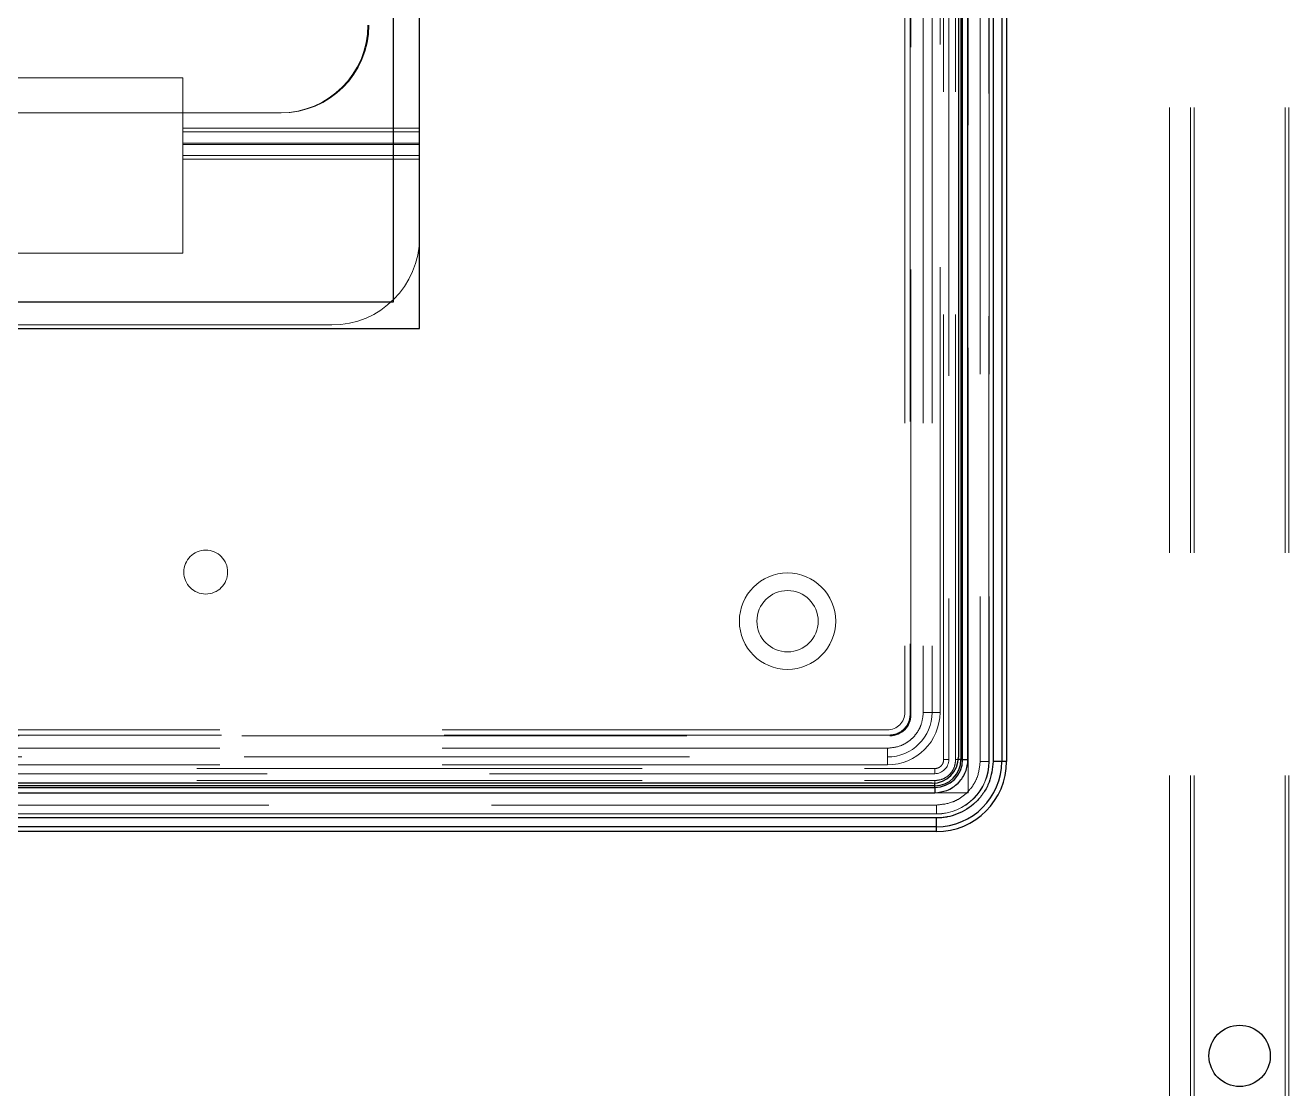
# Model space of a CAD drawing. Header units: millimetres. Extents: x 108 to 5832, y 144 to 4056.
# Drawn here: x 1396.5 to 1468.6, y 1362.9 to 1423.6 of the extents above; entities that cross this region are included whole.
import ezdxf

# ---------------------------------------------------------------- set-up
doc = ezdxf.new("R2010")
doc.units = ezdxf.units.MM
doc.header["$LTSCALE"] = 20
doc.linetypes.add('HIDDEN', pattern=[1.905, 1.27, -0.635])

msp = doc.modelspace()

# ---------------------------------------------------------------- linework, layer by layer
at = {"color": 1, "linetype": 'HIDDEN', "lineweight": 18}
for p, q in [((1461.802, 1761.814), (1461.802, 1137.814)), ((1463.002, 1761.814), (1463.002, 1137.814)), ((1463.202, 1761.814), (1463.202, 1137.814)), ((1468.402, 1761.814), (1468.402, 1137.814)), ((1468.602, 1761.814), (1468.602, 1137.814)), ((1448.911, 1381.714), (1448.911, 1619.517)), ((1449.202, 1619.514), (1449.202, 1381.714)), ((1449.595, 1381.714), (1449.595, 1619.514)), ((1450.302, 1379.814), (1450.302, 1619.814)), ((1450.992, 1619.614), (1450.992, 1381.614)), ((1451.491, 1381.614), (1451.491, 1619.614)), ((1451.502, 1619.614), (1451.502, 1381.614)), ((1446.702, 1616.814), (1446.702, 1384.414)), ((1447.002, 1616.915), (1447.002, 1384.313)), ((1447.044, 1384.272), (1447.044, 1616.957)), ((1447.749, 1616.814), (1447.749, 1384.414)), ((1448.249, 1616.814), (1448.249, 1384.414)), ((1448.702, 1384.414), (1448.702, 1616.814)), ((1405.502, 1420.614), (1394.502, 1420.614)), ((1405.502, 1417.738), (1405.502, 1420.614)), ((1411.1, 1418.614), (1175.904, 1418.614)), ((1419.002, 1417.738), (1405.502, 1417.738)), ((1405.502, 1417.738), (1405.502, 1416.819)), ((1405.502, 1417.526), (1419.002, 1417.526)), ((1405.502, 1416.895), (1419.002, 1416.895)), ((1405.502, 1416.819), (1419.002, 1416.819)), ((1405.502, 1416.188), (1405.502, 1416.819)), ((1419.002, 1416.188), (1405.502, 1416.188)), ((1405.502, 1415.976), (1405.502, 1416.188)), ((1405.502, 1415.976), (1419.002, 1415.976)), ((1405.502, 1415.976), (1405.502, 1410.614)), ((1394.502, 1410.614), (1405.502, 1410.614)), ((1414.002, 1406.514), (1298.314, 1406.514)), ((1447.749, 1384.414), (1448.249, 1384.414)), ((1448.249, 1384.414), (1448.702, 1384.414)), ((1142.16, 1383.072), (1445.845, 1383.072)), ((1445.803, 1383.114), (1142.202, 1383.114)), ((1445.702, 1383.414), (1142.302, 1383.414)), ((1445.702, 1382.367), (1142.302, 1382.367)), ((1445.702, 1382.367), (1445.702, 1381.868)), ((1142.302, 1381.868), (1445.702, 1381.868)), ((1445.702, 1381.868), (1445.702, 1381.414)), ((1449.202, 1381.714), (1448.911, 1381.714)), ((1449.745, 1381.714), (1449.595, 1381.714)), ((1451.491, 1381.614), (1450.992, 1381.614)), ((1451.502, 1381.614), (1451.491, 1381.614)), ((1139.602, 1381.206), (1448.405, 1381.206)), ((1448.402, 1380.914), (1139.602, 1380.914)), ((1445.702, 1381.414), (1142.302, 1381.414)), ((1448.402, 1380.914), (1448.402, 1381.206)), ((1139.602, 1380.521), (1448.402, 1380.521)), ((1448.402, 1380.372), (1448.402, 1380.521)), ((1139.302, 1379.814), (1450.302, 1379.814)), ((1448.502, 1379.125), (1139.502, 1379.125)), ((1139.502, 1378.625), (1448.502, 1378.625)), ((1448.502, 1378.614), (1139.502, 1378.614)), ((1448.502, 1378.625), (1448.502, 1379.125)), ((1448.502, 1378.625), (1448.502, 1378.614))]:
    msp.add_line(p, q, dxfattribs=at)
at = {"color": 7, "linetype": 'Continuous', "lineweight": 25}
for p, q in [((1449.895, 1619.514), (1449.895, 1381.714)), ((1449.99, 1381.714), (1449.99, 1619.514)), ((1450.29, 1381.714), (1450.29, 1619.514)), ((1451.729, 1619.614), (1451.729, 1381.614)), ((1452.228, 1619.614), (1452.228, 1381.614)), ((1452.502, 1619.614), (1452.502, 1381.614)), ((1449.752, 1619.364), (1449.752, 1381.864)), ((1419.002, 1406.314), (1419.002, 1594.914)), ((1417.502, 1593.414), (1417.502, 1407.814)), ((1417.502, 1407.814), (1170.502, 1407.814)), ((1169.002, 1406.314), (1419.002, 1406.314)), ((1449.895, 1381.714), (1449.99, 1381.714)), ((1449.99, 1381.714), (1450.29, 1381.714)), ((1452.228, 1381.614), (1451.729, 1381.614)), ((1452.502, 1381.614), (1452.228, 1381.614)), ((1448.402, 1380.222), (1139.602, 1380.222)), ((1139.602, 1380.127), (1448.402, 1380.127)), ((1448.252, 1380.364), (1139.752, 1380.364)), ((1448.402, 1380.127), (1448.402, 1380.222)), ((1448.402, 1380.127), (1448.402, 1379.827)), ((1139.602, 1379.827), (1448.402, 1379.827)), ((1448.502, 1378.387), (1139.502, 1378.387)), ((1448.502, 1377.888), (1139.502, 1377.888)), ((1448.502, 1377.888), (1448.502, 1378.387)), ((1448.502, 1377.614), (1448.502, 1377.888)), ((1448.502, 1377.614), (1139.502, 1377.614))]:
    msp.add_line(p, q, dxfattribs=at)
at = {"color": 8, "linetype": 'Continuous', "lineweight": 25}
for p, q in [((1449.895, 1381.714), (1449.745, 1381.714)), ((1448.402, 1380.222), (1448.402, 1380.372))]:
    msp.add_line(p, q, dxfattribs=at)
at = {"color": 1, "linetype": 'HIDDEN', "lineweight": 18}
for centre, radius in [((1406.802, 1392.414), 1.25), ((1440.002, 1389.614), 2.75), ((1440.002, 1389.614), 1.75)]:
    msp.add_circle(centre, radius, dxfattribs=at)
at = {"color": 7, "linetype": 'Continuous', "lineweight": 25}
msp.add_circle((1465.802, 1364.814), 1.75, dxfattribs=at)
at = {"color": 1, "linetype": 'HIDDEN', "lineweight": 18}
for centre, radius in [((1414.002, 1411.514), 5), ((1445.702, 1384.414), 3), ((1445.702, 1384.414), 2.547), ((1445.702, 1384.414), 1), ((1448.402, 1381.714), 0.8), ((1448.502, 1381.614), 2.989), ((1448.502, 1381.614), 3)]:
    msp.add_arc(centre, radius, 270, 0, dxfattribs=at)
at = {"color": 7, "linetype": 'Continuous', "lineweight": 25}
for centre, radius in [((1448.252, 1381.864), 1.5), ((1448.402, 1381.714), 1.588), ((1448.402, 1381.714), 1.493), ((1448.502, 1381.614), 3.726), ((1448.502, 1381.614), 4)]:
    msp.add_arc(centre, radius, 270, 0, dxfattribs=at)
at = {"color": 1, "linetype": 'HIDDEN', "lineweight": 18}
for centre, major_axis, ratio, start_param, end_param in [((1411.048, 1423.614), (5.007, 0), 0.99863, 4.712389, 6.283185), ((1411.1, 1423.614), (5.007, 0), 0.99863, 4.712389, 6.283185), ((1445.844, 1384.273), (-0.85, 0.85), 0.998783, 2.356803, 3.926382)]:
    msp.add_ellipse(centre, major_axis=major_axis, ratio=ratio, start_param=start_param, end_param=end_param, dxfattribs=at)
for points, knots in [([(1447.749, 1384.414), (1447.722, 1384.157), (1447.679, 1383.76), (1447.425, 1383.283), (1447.161, 1382.957), (1446.835, 1382.693), (1446.358, 1382.437), (1445.96, 1382.395), (1445.702, 1382.367)], [0, 0, 0, 0, 0.239442, 0.369346, 0.500001, 0.629858, 0.760555, 1, 1, 1, 1]), ([(1447.002, 1384.313), (1446.989, 1384.179), (1446.963, 1383.909), (1446.756, 1383.549), (1446.451, 1383.278), (1446.114, 1383.135), (1445.892, 1383.12), (1445.803, 1383.114)], [0, 0, 0, 0, 0.214746, 0.429529, 0.644166, 0.858715, 1, 1, 1, 1]), ([(1448.402, 1380.521), (1448.552, 1380.537), (1448.784, 1380.562), (1449.062, 1380.71), (1449.251, 1380.864), (1449.406, 1381.054), (1449.554, 1381.332), (1449.579, 1381.564), (1449.595, 1381.714)], [0, 0, 0, 0, 0.239453, 0.369062, 0.500026, 0.629571, 0.760566, 1, 1, 1, 1]), ([(1448.405, 1381.206), (1448.463, 1381.212), (1448.58, 1381.224), (1448.732, 1381.316), (1448.847, 1381.447), (1448.903, 1381.589), (1448.909, 1381.68), (1448.911, 1381.714)], [0, 0, 0, 0, 0.220594, 0.439451, 0.652745, 0.872012, 1, 1, 1, 1]), ([(1450.992, 1381.614), (1450.958, 1381.301), (1450.907, 1380.818), (1450.597, 1380.238), (1450.275, 1379.842), (1449.879, 1379.52), (1449.299, 1379.21), (1448.815, 1379.158), (1448.502, 1379.125)], [0, 0, 0, 0, 0.2394381, 0.3694598, 0.5000004, 0.6299919, 0.7605619, 1, 1, 1, 1])]:
    msp.add_open_spline(points, degree=3, knots=knots, dxfattribs=at)
at = {"color": 7, "linetype": 'Continuous', "lineweight": 25}
for points, knots in [([(1448.402, 1379.827), (1448.64, 1379.852), (1449.007, 1379.891), (1449.445, 1380.127), (1449.649, 1380.287), (1449.741, 1380.384), (1449.754, 1380.396), (1449.929, 1380.581), (1450.135, 1380.9), (1450.236, 1381.25), (1450.269, 1381.424), (1450.285, 1381.542), (1450.288, 1381.655), (1450.29, 1381.714)], [0, 0, 0, 0, 0.239384, 0.369569, 0.499905, 0.500519, 0.505141, 0.51781, 0.759379, 0.879581, 0.885575, 0.939493, 1, 1, 1, 1]), ([(1451.729, 1381.614), (1451.686, 1381.208), (1451.619, 1380.582), (1451.217, 1379.83), (1450.937, 1379.485), (1450.76, 1379.309), (1450.447, 1379.005), (1449.893, 1378.653), (1449.296, 1378.479), (1448.998, 1378.424), (1448.797, 1378.395), (1448.604, 1378.39), (1448.502, 1378.387)], [0, 0, 0, 0, 0.239404, 0.369591, 0.499902, 0.501737, 0.518111, 0.759383, 0.879594, 0.885633, 0.939527, 1, 1, 1, 1])]:
    msp.add_open_spline(points, degree=3, knots=knots, dxfattribs=at)

doc.saveas('drawing.dxf')
